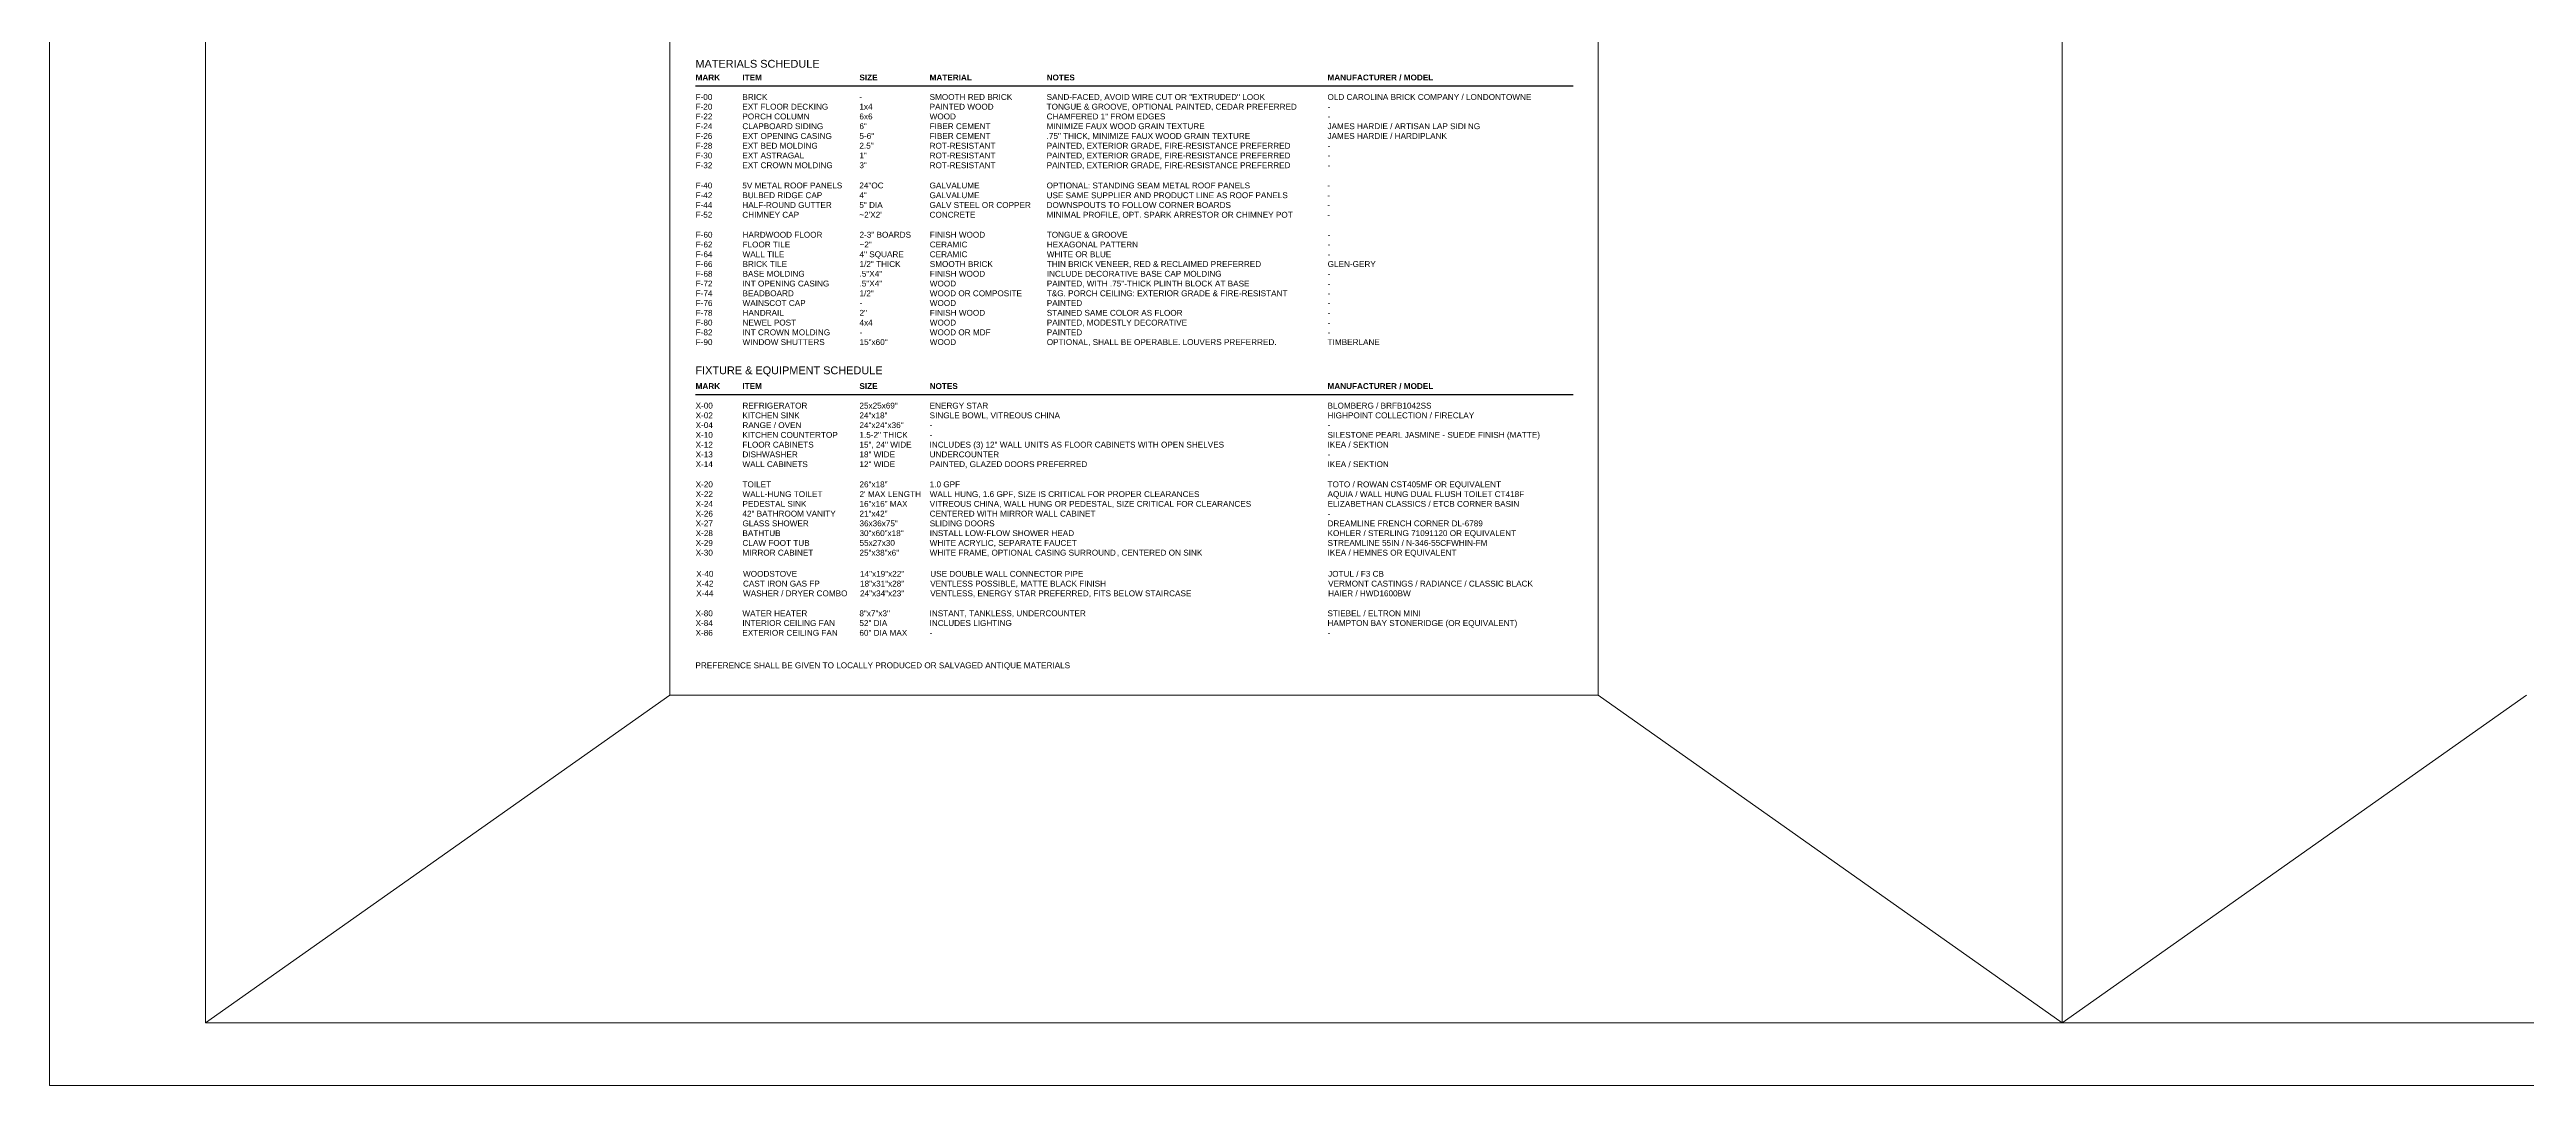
# Model space of a CAD drawing. Header units: inches. Extents: x -4969 to 16721, y 2489 to 24693.
# Drawn here: x 4980 to 5933, y 3066 to 3464 of the extents above; entities that cross this region are included whole.
import ezdxf

# ---------------------------------------------------------------- set-up
doc = ezdxf.new("R2010")
doc.units = ezdxf.units.IN
doc.header["$MEASUREMENT"] = 0
doc.layers.get('0').update_dxf_attribs({"lineweight": 5})
doc.layers.add('0-NPLT', color=1, linetype='Continuous', plot=False)
doc.layers.add('3', color=3, linetype='Continuous', lineweight=30)
doc.layers.add('A-TEXTx', color=7, linetype='Continuous', lineweight=20)
doc.styles.get("Standard").update_dxf_attribs({"font": 'Arial.ttf'})

# ---------------------------------------------------------------- blocks, each defined once
blk = doc.blocks.new('BORDER 11X17')
at = {"layer": '0-NPLT', "lineweight": 9, "ltscale": 0.1}
blk.add_lwpolyline([(29864.74, -10461.77), (29048.74, -10461.77), (29048.74, -10989.77), (29864.74, -10989.77), (29864.74, -10461.77)], dxfattribs=at)
blk.add_lwpolyline([(29792.74, -10473.77), (29078.74, -10473.77), (29078.74, -10977.77), (29792.74, -10977.77)], close=True, dxfattribs=at)

msp = doc.modelspace()

# ---------------------------------------------------------------- linework, layer by layer
at = {"layer": '0-NPLT', "lineweight": 9, "ltscale": 0.1}
for p, q in [((5754.0000785, 4097.8717732), (5754.0000785, 3089.8717732)), ((5218.5000785, 3215.8717732), (5040.0000785, 3089.8717732)), ((5575.5000785, 3215.8717732), (5754.0000785, 3089.8717732)), ((5754.0000785, 3089.8717732), (5932.5000785, 3215.8717732))]:
    msp.add_line(p, q, dxfattribs=at)
msp.add_lwpolyline([(5575.5000785, 3467.8717732), (5218.5000785, 3467.8717732), (5218.5000785, 3215.8717732), (5575.5000785, 3215.8717732)], close=True, dxfattribs=at)
at = {"layer": '3', "ltscale": 0.25}
for p, q in [((5565.8988365, 3449.8385133), (5228.4411023, 3449.8385133)), ((5565.8988365, 3331.2611819), (5228.4411023, 3331.2611819))]:
    msp.add_line(p, q, dxfattribs=at)

# ---------------------------------------------------------------- block references
at = {"ltscale": 0.1, "xscale": 2, "yscale": 2, "zscale": 2}
msp.add_blockref('BORDER 11X17', (-53117.4783869, 25045.4159553), dxfattribs=at)

# ---------------------------------------------------------------- texts
at = {"ltscale": 0.1, "char_height": 3, "attachment_point": 7}
for s, insert, width in [('{MATERIALS SCHEDULE}', (5228.3851074, 3456.9390842), 47.37102925), ('{FIXTURE & EQUIPMENT SCHEDULE}', (5228.3851074, 3338.3617529), 81.374874362)]:
    msp.add_mtext(s, dxfattribs=dict(at, insert=insert, width=width))
at = {"layer": 'A-TEXTx', "ltscale": 0.5, "char_height": 2.25, "attachment_point": 1}
for s, insert, width in [('{\\fArial|b1|i0|c0|p0;MARK^IITEM^I^I^I^I^ISIZE^I^I^IMATERIAL^I^I^I^INOTES^I^I^I^I^I^I^I^I^I^I^IMANUFACTURER / MODEL^I}^I^I^I\\P\\PF-00^I^IBRICK^I^I^I^I-^I^I^ISMOOTH RED BRICK^I^ISAND-FACED, AVOID WIRE CUT OR "EXTRUDED" LOOK^I^I^IOLD CAROLINA BRICK COMPANY / LONDONTOWNE', (5228.432655, 3454.3454971), 351.704374518), ('{F-20^I^IEXT FLOOR DECKING^I^I1x4^I^I^IPAINTED WOOD^I^I^ITONGUE & GROOVE, OPTIONAL PAINTED, CEDAR PREFERRED^I^I-\\PF-22^I^IPORCH COLUMN^I^I^I6x6^I^I^IWOOD^I^I^I^ICHAMFERED 1" FROM EDGES^I^I^I^I^I^I^I-\\PF-24^I^ICLAPBOARD SIDING^I^I6"^I^I^IFIBER CEMENT^I^I^IMINIMIZE FAUX WOOD GRAIN TEXTURE^I^I^I^I^I^IJAMES HARDIE / ARTISAN LAP SIDI^ING\\PF-26^I^IEXT OPENING CASING^I^I5-6"^I^I^IFIBER CEMENT^I^I^I.75" THICK, MINIMIZE FAUX WOOD GRAIN TEXTURE^I^I^I^IJAMES HARDIE / HARDIPLANK\\PF-28^I^IEXT BED MOLDING^I^I2.5"^I^I^IROT-RESISTANT ^I^I^IPAINTED, EXTERIOR GRADE, FIRE-RESISTANCE PREFERRED^I^I-\\PF-30^I^IEXT ASTRAGAL^I^I^I1"^I^I^IROT-RESISTANT^I^I^IPAINTED, EXTERIOR GRADE, FIRE-RESISTANCE PREFERRED^I^I-\\PF-32^I^IEXT CROWN MOLDING ^I^I3"^I^I^IROT-RESISTANT^I^I^IPAINTED, EXTERIOR GRADE, FIRE-RESISTANCE PREFERRED^I^I-}', (5228.4337897, 3443.1223203), 351.703239824), ('{F-40^I^I5V METAL ROOF PANELS^I24"OC^I^IGALVALUME^I^I^IOPTIONAL: STANDING SEAM METAL ROOF PANELS^I^I^I^I-\\PF-42^I^IBULBED RIDGE CAP^I^I4"^I^I^IGALVALUME^I^I^IUSE SAME SUPPLIER AND PRODUCT LINE AS ROOF PANELS^I^I-^I^I\\PF-44^I^IHALF-ROUND GUTTER^I^I5" DIA^I^I^IGALV STEEL OR COPPER^IDOWNSPOUTS TO FOLLOW CORNER BOARDS^I^I^I^I^I-\\PF-52^I^ICHIMNEY CAP^I^I^I~2\'X2\'^I^I^ICONCRETE^I^I^I^IMINIMAL PROFILE, OPT. SPARK ARRESTOR OR CHIMNEY POT^I^I-}', (5228.4170545, 3412.8463273), 351.719974965), ('F-60^I^IHARDWOOD FLOOR^I^I2-3" BOARDS^IFINISH WOOD^I^I^ITONGUE & GROOVE^I^I^I^I^I^I^I^I^I-^I^I^I^I^I^I\\PF-62^I^IFLOOR TILE^I^I^I~2"^I^I^ICERAMIC^I^I^I^IHEXAGONAL PATTERN^I^I^I^I^I^I^I^I^I-\\PF-64^I^IWALL TILE^I^I^I^I4" SQUARE^I^ICERAMIC^I^I^I^IWHITE OR BLUE^I^I^I^I^I^I^I^I^I^I-\\PF-66^I^IBRICK TILE^I^I^I^I1/2" THICK^I^ISMOOTH BRICK^I^I^ITHIN BRICK VENEER, RED & RECLAIMED PREFERRED^I^I^IGLEN-GERY^I\\PF-68^I^IBASE MOLDING^I^I^I.5"X4"^I^I^IFINISH WOOD^I^I^IINCLUDE DECORATIVE BASE CAP MOLDING^I^I^I^I^I-\\PF-72^I^IINT OPENING CASING^I^I.5"X4"^I^I^IWOOD^I^I^I^IPAINTED, WITH .75"-THICK PLINTH BLOCK AT BASE^I^I^I^I-^I^I^I\\PF-74^I^IBEADBOARD^I^I^I1/2"^I^I^IWOOD OR COMPOSITE^I^IT&G. PORCH CEILING: EXTERIOR GRADE & FIRE-RESISTANT^I^I-\\PF-76^I^IWAINSCOT CAP^I^I^I-^I^I^IWOOD^I^I^I^IPAINTED^I^I^I^I^I^I^I^I^I^I^I-\\PF-78^I^IHANDRAIL^I^I^I^I2"^I^I^IFINISH WOOD^I^I^ISTAINED SAME COLOR AS FLOOR^I^I^I^I^I^I^I-^I\\PF-80^I^INEWEL POST^I^I^I4x4^I^I^IWOOD^I^I^I^IPAINTED, MODESTLY DECORATIVE^I^I^I^I^I^I^I-\\PF-82^I^IINT CROWN MOLDING^I^I-^I^I^IWOOD OR MDF^I^I^IPAINTED^I^I^I^I^I^I^I^I^I^I^I-\\PF-90^I^IWINDOW SHUTTERS^I^I15"x60"^I^IWOOD^I^I^I^IOPTIONAL, SHALL BE OPERABLE. LOUVERS PREFERRED.^I^I^ITIMBERLANE\\P^I^I', (5228.4871121, 3393.9151704), 351.649917353), ('{\\fArial|b1|i0|c0|p0;MARK^IITEM^I^I^I^I^ISIZE^I^I^INOTES^I^I^I^I^I^I^I^I^I^I^I^I^I^I^I^IMANUFACTURER / MODEL^I\\P}\\PX-00^I^IREFRIGERATOR^I^I^I25x25x69"^I^IENERGY STAR^I^I^I^I^I^I^I^I^I^I^I^I^I^I^IBLOMBERG / BRFB1042SS\\PX-02^I^IKITCHEN SINK^I^I^I24"x18"^I^ISINGLE BOWL, VITREOUS CHINA^I^I^I^I^I^I^I^I^I^I^I^IHIGHPOINT COLLECTION / FIRECLAY\\PX-04^I^IRANGE / OVEN^I^I^I24"x24"x36"^I^I-^I^I^I^I^I^I^I^I^I^I^I^I^I^I^I^I^I-^I^I\\PX-10^I^IKITCHEN COUNTERTOP^I1.5-2" THICK^I-^I^I^I^I^I^I^I^I^I^I^I^I^I^I^I^I^ISILESTONE PEARL JASMINE - SUEDE FINISH (MATTE)\\PX-12^I^IFLOOR CABINETS^I^I15", 24" WIDE^IINCLUDES (3) 12" WALL UNITS AS FLOOR CABINETS WITH OPEN SHELVES^I^I^I^I^IIKEA / SEKTION\\PX-13^I^IDISHWASHER^I^I^I18" WIDE^I^IUNDERCOUNTER^I^I^I^I^I^I^I^I^I^I^I^I^I^I^I-\\PX-14^I^IWALL CABINETS^I^I^I12" WIDE^I^IPAINTED, GLAZED DOORS PREFERRED^I^I^I^I^I^I^I^I^I^I^IIKEA / SEKTION', (5228.4444432, 3335.7508819), 351.692586269), ('X-20^I^ITOILET^I^I^I^I26"x18"^I^I1.0 GPF^I^I^I^I^I^I^I^I^I^I^I^I^I^I^I^ITOTO / ROWAN CST405MF OR EQUIVALENT\\PX-22^I^IWALL-HUNG TOILET^I^I2\' MAX LENGTH^IWALL HUNG, 1.6 GPF, SIZE IS CRITICAL FOR PROPER CLEARANCES^I^I^I^I^I^IAQUIA / WALL HUNG DUAL FLUSH TOILET CT418F\\PX-24^I^IPEDESTAL SINK^I^I^I16"x16" MAX^IVITREOUS CHINA, WALL HUNG OR PEDESTAL, SIZE CRITICAL FOR CLEARANCES^I^I^I^IELIZABETHAN CLASSICS / ETCB CORNER BASIN\\PX-26^I^I42" BATHROOM VANITY^I^I21"x42"^I^ICENTERED WITH MIRROR WALL CABINET^I^I^I^I^I^I^I^I^I^I-\\PX-27^I^IGLASS SHOWER^I^I^I36x36x75"^I^ISLIDING DOORS^I^I^I^I^I^I^I^I^I^I^I^I^I^I^IDREAMLINE FRENCH CORNER DL-6789\\PX-28^I^IBATHTUB^I^I^I^I30"x60"x18"^I^IINSTALL LOW-FLOW SHOWER HEAD^I^I^I^I^I^I^I^I^I^I^IKOHLER / STERLING 71091120 OR EQUIVALENT\\PX-29 ^I^ICLAW FOOT TUB^I^I^I55x27x30^I^IWHITE ACRYLIC, SEPARATE FAUCET^I^I^I^I^I^I^I^I^I^I^ISTREAMLINE 55IN / N-346-55CFWHIN-FM^I^I\\PX-30^I^IMIRROR CABINET^I^I25"x38"x6"^I^IWHITE FRAME, OPTIONAL CASING SURROUND^I, CENTERED ON SINK^I^I^I^I^I^IIKEA / HEMNES OR EQUIVALENT', (5228.4620276, 3297.9891049), 351.67500192), ('X-40^I^IWOODSTOVE^I^I^I14"x19"x22"^I^IUSE DOUBLE WALL CONNECTOR PIPE^I^I^I^I^I^I^I^I^I^I^IJOTUL / F3 CB\\PX-42^I^ICAST IRON GAS FP^I^I18"x31"x28"^I^IVENTLESS POSSIBLE, MATTE BLACK FINISH^I^I^I^I^I^I^I^I^I^IVERMONT CASTINGS / RADIANCE / CLASSIC BLACK\\PX-44^I^IWASHER / DRYER COMBO^I24"x34"x23"^I^IVENTLESS, ENERGY STAR PREFERRED, FITS BELOW STAIRCASE^I^I^I^I^I^IHAIER / HWD1600BW', (5228.6764101, 3263.6014187), 342.045816465), ('X-80^I^IWATER HEATER^I^I^I8"x7"x3"^I^IINSTANT, TANKLESS, UNDERCOUNTER^I^I^I^I^I^I^I^I^I^I^ISTIEBEL / ELTRON MINI\\PX-84^I^IINTERIOR CEILING FAN^I^I52" DIA^I^IINCLUDES LIGHTING^I^I^I^I^I^I^I^I^I^I^I^I^I^IHAMPTON BAY STONERIDGE (OR EQUIVALENT)\\PX-86^I^IEXTERIOR CEILING FAN^I60" DIA MAX^I-^I^I^I^I^I^I^I^I^I^I^I^I^I^I^I^I^I-', (5228.4317065, 3248.4322538), 338.776138199)]:
    msp.add_mtext(s, dxfattribs=dict(at, insert=insert, width=width))
at = {"layer": 'A-TEXTx', "ltscale": 0.5, "insert": (5228.3882069, 3228.4448943), "char_height": 1.5, "attachment_point": 1}
msp.add_mtext('{\\H1.5x;PREFERENCE SHALL BE GIVEN TO LOCALLY PRODUCED OR SALVAGED ANTIQUE MATERIALS\\P\\H0.66667x; }', dxfattribs=at)

doc.saveas('drawing.dxf')
